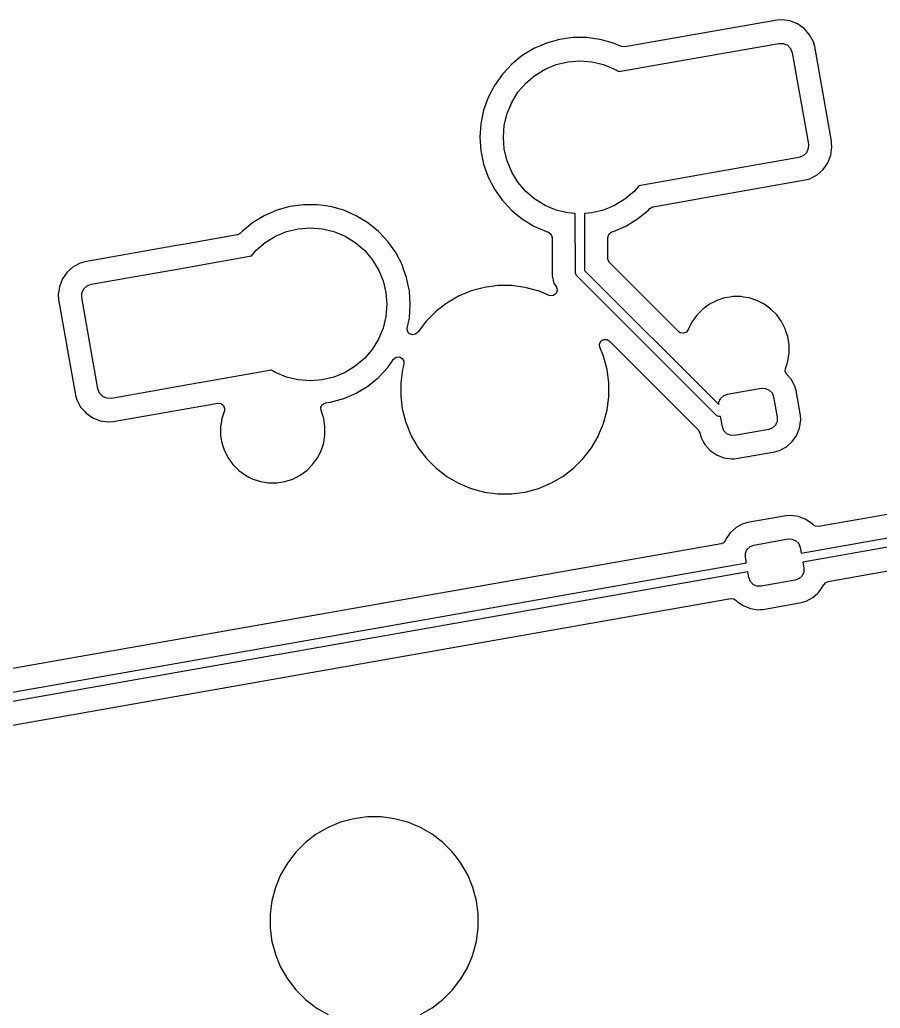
# Model space of a CAD drawing. Header units: millimetres. Extents: x 46 to 4458, y 59 to 1499.
# Drawn here: x 1896 to 1914.55, y 848.25 to 869.56 of the extents above; entities that cross this region are included whole.
import ezdxf

# ---------------------------------------------------------------- set-up
doc = ezdxf.new("R2010")
doc.units = ezdxf.units.MM
doc.layers.add('BLACK', color=7, linetype='Continuous')

msp = doc.modelspace()

# ---------------------------------------------------------------- linework, layer by layer
at = {"layer": 'BLACK', "linetype": 'Continuous'}
for p, q in [((1912.32403, 869.55442), (1910.39271, 869.21387)), ((1912.42707, 869.56193), (1912.32403, 869.55442)), ((1912.47832, 869.55442), (1912.42707, 869.56193)), ((1912.42707, 869.56193), (1912.42707, 869.56193)), ((1912.60067, 869.5365), (1912.47832, 869.55442)), ((1912.76371, 869.47173), (1912.60067, 869.5365)), ((1912.90742, 869.3711), (1912.76371, 869.47173)), ((1913.02406, 869.24003), (1912.90742, 869.3711)), ((1912.90742, 869.3711), (1912.90742, 869.3711)), ((1912.90742, 869.3711), (1912.90742, 869.3711)), ((1907.63469, 869.13783), (1907.35141, 869.05845)), ((1907.6347, 869.13783), (1907.63469, 869.13783)), ((1907.92615, 869.17789), (1907.6347, 869.13783)), ((1908.22035, 869.17789), (1907.92615, 869.17789)), ((1907.92615, 869.17789), (1907.92615, 869.17789)), ((1908.35239, 869.15974), (1908.22035, 869.17789)), ((1908.22035, 869.17789), (1908.22035, 869.17789)), ((1908.51181, 869.13783), (1908.35239, 869.15974)), ((1908.79509, 869.05845), (1908.51181, 869.13783)), ((1908.51181, 869.13783), (1908.51181, 869.13783)), ((1908.51181, 869.13783), (1908.51181, 869.13783)), ((1910.3927, 869.21387), (1909.03861, 868.97511)), ((1910.39271, 869.21387), (1910.3927, 869.21387)), ((1913.10732, 869.08561), (1913.02406, 869.24003)), ((1907.08157, 868.94125), (1906.83021, 868.78839)), ((1907.08158, 868.94125), (1907.08157, 868.94125)), ((1907.35141, 869.05845), (1907.08158, 868.94125)), ((1908.87847, 869.02224), (1908.79509, 869.05845)), ((1908.96774, 868.98347), (1908.87847, 869.02224)), ((1908.96917, 868.98285), (1908.96774, 868.98347)), ((1909.03861, 868.97511), (1908.96917, 868.98285)), ((1910.34283, 868.69686), (1912.36169, 869.05284)), ((1912.36169, 869.05284), (1912.45921, 869.05071)), ((1912.45921, 869.05071), (1912.54849, 869.01142)), ((1912.54849, 869.01142), (1912.61595, 868.94096)), ((1912.61595, 868.94096), (1912.6513, 868.85005)), ((1913.13551, 868.98621), (1913.10732, 869.08561)), ((1913.49567, 866.94365), (1913.13551, 868.98621)), ((1906.83021, 868.78839), (1906.60199, 868.60273)), ((1907.81513, 868.65707), (1908.07325, 868.67739)), ((1908.07325, 868.67739), (1908.33137, 868.65707)), ((1908.90951, 868.44413), (1910.34283, 868.69686)), ((1910.34283, 868.69686), (1910.34283, 868.69686)), ((1912.6513, 868.85005), (1912.9986, 866.88043)), ((1906.60199, 868.60273), (1906.40118, 868.38771)), ((1907.10341, 868.36227), (1907.32417, 868.49755)), ((1907.32417, 868.49755), (1907.56337, 868.59663)), ((1907.56337, 868.59663), (1907.81513, 868.65707)), ((1908.33137, 868.65707), (1908.58313, 868.59663)), ((1908.58313, 868.59663), (1908.82234, 868.49755)), ((1908.82234, 868.49755), (1908.90951, 868.44413)), ((1906.40118, 868.38771), (1906.23153, 868.14737)), ((1906.90653, 868.19411), (1907.10341, 868.36227)), ((1906.23153, 868.14737), (1906.09618, 867.88615)), ((1906.23153, 868.14737), (1906.23153, 868.14737)), ((1906.73837, 867.99723), (1906.90653, 868.19411)), ((1906.09618, 867.88615), (1905.99766, 867.60895)), ((1906.60309, 867.77647), (1906.73837, 867.99723)), ((1905.99766, 867.60893), (1905.9378, 867.3209)), ((1905.99766, 867.60895), (1905.99766, 867.60893)), ((1906.50401, 867.53727), (1906.60309, 867.77647)), ((1906.44357, 867.2855), (1906.50401, 867.53727)), ((1905.9378, 867.3209), (1905.91773, 867.02739)), ((1905.9378, 867.3209), (1905.9378, 867.3209)), ((1906.42325, 867.02739), (1906.44357, 867.2855)), ((1905.91773, 867.02739), (1905.9378, 866.73388)), ((1906.44357, 866.76927), (1906.42325, 867.02739)), ((1906.50401, 866.51751), (1906.44357, 866.76927)), ((1912.99647, 866.78291), (1912.95718, 866.69363)), ((1912.9986, 866.88043), (1912.99647, 866.78291)), ((1913.48226, 866.64145), (1913.50768, 866.81504)), ((1913.50018, 866.91809), (1913.49567, 866.94365)), ((1913.50768, 866.81504), (1913.50018, 866.91809)), ((1905.9378, 866.73388), (1905.9378, 866.73387)), ((1905.9378, 866.73387), (1905.99766, 866.44584)), ((1912.79581, 866.59082), (1910.87543, 866.25221)), ((1912.88672, 866.62617), (1912.79581, 866.59082)), ((1912.95718, 866.69363), (1912.88672, 866.62617)), ((1913.41748, 866.47841), (1913.48226, 866.64145)), ((1905.99766, 866.44584), (1905.99766, 866.44583)), ((1905.99766, 866.44583), (1906.09618, 866.16863)), ((1906.60309, 866.2783), (1906.50401, 866.51751)), ((1913.18579, 866.21806), (1913.31685, 866.33469)), ((1913.31685, 866.33469), (1913.41748, 866.47841)), ((1906.09618, 866.16863), (1906.23153, 865.90741)), ((1906.73837, 866.05754), (1906.60309, 866.2783)), ((1910.87543, 866.2522), (1909.34371, 865.98212)), ((1910.81461, 865.73326), (1912.93197, 866.10661)), ((1910.87543, 866.25221), (1910.87543, 866.2522)), ((1912.93197, 866.10661), (1913.03137, 866.1348)), ((1913.03137, 866.1348), (1913.18579, 866.21806)), ((1906.23153, 865.90741), (1906.23153, 865.9074)), ((1906.23153, 865.9074), (1906.40118, 865.66706)), ((1906.90653, 865.86066), (1906.73837, 866.05754)), ((1909.34371, 865.98212), (1909.23998, 865.86066)), ((1907.10341, 865.69251), (1906.90653, 865.86066)), ((1907.32417, 865.55723), (1907.10341, 865.69251)), ((1909.0431, 865.69251), (1908.82234, 865.55723)), ((1909.23998, 865.86066), (1909.0431, 865.69251)), ((1909.64932, 865.52779), (1910.81461, 865.73326)), ((1910.81461, 865.73326), (1910.81461, 865.73326)), ((1901.82223, 865.53375), (1901.53894, 865.45438)), ((1902.11369, 865.57381), (1901.82223, 865.53375)), ((1901.82223, 865.53375), (1901.82223, 865.53375)), ((1902.40789, 865.57381), (1902.11369, 865.57381)), ((1902.11369, 865.57381), (1902.11369, 865.57381)), ((1902.48147, 865.5637), (1902.40789, 865.57381)), ((1902.40789, 865.57381), (1902.40789, 865.57381)), ((1902.69934, 865.53375), (1902.48147, 865.5637)), ((1902.69935, 865.53375), (1902.69934, 865.53375)), ((1902.69934, 865.53375), (1902.69934, 865.53375)), ((1902.98263, 865.45438), (1902.69935, 865.53375)), ((1906.40118, 865.66706), (1906.45323, 865.61133)), ((1906.45323, 865.61133), (1906.60029, 865.45388)), ((1907.56337, 865.45814), (1907.32417, 865.55723)), ((1908.82234, 865.55723), (1908.58313, 865.45814)), ((1909.54451, 865.45205), (1909.58024, 865.49031)), ((1909.58024, 865.49031), (1909.64038, 865.52587)), ((1909.64038, 865.52587), (1909.64932, 865.52779)), ((1901.26911, 865.33717), (1901.01774, 865.18431)), ((1901.53894, 865.45438), (1901.26911, 865.33717)), ((1901.26911, 865.33717), (1901.26911, 865.33717)), ((1903.25246, 865.33717), (1902.98263, 865.45438)), ((1903.25247, 865.33717), (1903.25246, 865.33717)), ((1903.50383, 865.18431), (1903.25247, 865.33717)), ((1906.60029, 865.45388), (1906.60199, 865.45205)), ((1906.60199, 865.45205), (1906.70164, 865.37098)), ((1906.70164, 865.37098), (1906.8302, 865.26639)), ((1906.8302, 865.26639), (1906.8302, 865.26639)), ((1906.8302, 865.26639), (1906.83021, 865.26639)), ((1906.83021, 865.26639), (1907.08157, 865.11353)), ((1907.81513, 865.3977), (1907.56337, 865.45814)), ((1907.97433, 865.38517), (1907.81513, 865.3977)), ((1907.97517, 864.09794), (1907.97433, 865.38517)), ((1908.33137, 865.3977), (1908.17242, 865.38519)), ((1908.17242, 865.38519), (1908.17323, 864.15553)), ((1908.58313, 865.45814), (1908.33137, 865.3977)), ((1909.076, 865.12026), (1909.3163, 865.26639)), ((1909.3163, 865.26639), (1909.54451, 865.45205)), ((1901.01774, 865.18431), (1900.78953, 864.99865)), ((1901.75091, 864.99255), (1902.00267, 865.053)), ((1902.00267, 865.053), (1902.26079, 865.07331)), ((1902.26079, 865.07331), (1902.51891, 865.053)), ((1902.51891, 865.053), (1902.77067, 864.99255)), ((1903.50384, 865.18431), (1903.50383, 865.18431)), ((1903.53867, 865.15597), (1903.50384, 865.18431)), ((1903.50384, 865.18431), (1903.50384, 865.18431)), ((1903.73204, 864.99865), (1903.53867, 865.15597)), ((1907.08157, 865.11353), (1907.08158, 865.11353)), ((1907.08158, 865.11353), (1907.35141, 864.99632)), ((1908.79509, 864.99632), (1909.06493, 865.11353)), ((1909.06493, 865.11353), (1909.076, 865.12026)), ((1909.06493, 865.11353), (1909.06493, 865.11353)), ((1900.68471, 864.92291), (1899.52096, 864.71771)), ((1900.69365, 864.92483), (1900.68471, 864.92291)), ((1900.7538, 864.96039), (1900.69365, 864.92483)), ((1900.78953, 864.99864), (1900.7538, 864.96039)), ((1900.78953, 864.99865), (1900.78953, 864.99864)), ((1901.29094, 864.75819), (1901.5117, 864.89347)), ((1901.5117, 864.89347), (1901.75091, 864.99255)), ((1902.77067, 864.99255), (1903.00987, 864.89347)), ((1903.00987, 864.89347), (1903.23063, 864.75819)), ((1903.73205, 864.99865), (1903.73204, 864.99865)), ((1903.73205, 864.99864), (1903.73205, 864.99865)), ((1903.85421, 864.86785), (1903.73205, 864.99864)), ((1903.93286, 864.78363), (1903.85421, 864.86785)), ((1907.35141, 864.99632), (1907.3822, 864.98769)), ((1907.3822, 864.98769), (1907.44145, 864.95065)), ((1907.44145, 864.95065), (1907.47126, 864.88746)), ((1907.47126, 864.88746), (1907.47275, 864.86829)), ((1907.47275, 864.86829), (1907.47275, 864.20343)), ((1908.67375, 864.86829), (1908.69344, 864.93533)), ((1908.67375, 864.41686), (1908.67375, 864.86829)), ((1908.69344, 864.93533), (1908.74624, 864.98108)), ((1908.74624, 864.98108), (1908.7643, 864.98769)), ((1908.7643, 864.98769), (1908.79509, 864.99632)), ((1908.79509, 864.99632), (1908.79509, 864.99632)), ((1899.37794, 864.69249), (1897.40208, 864.34409)), ((1899.51943, 864.71744), (1899.37794, 864.69249)), ((1899.52096, 864.71771), (1899.51943, 864.71744)), ((1899.51943, 864.71744), (1899.51943, 864.71744)), ((1899.52096, 864.71771), (1899.52096, 864.71771)), ((1901.09406, 864.59004), (1901.29094, 864.75819)), ((1903.23063, 864.75819), (1903.42751, 864.59004)), ((1904.10251, 864.54329), (1903.93286, 864.78363)), ((1899.43399, 864.19415), (1900.99032, 864.46858)), ((1900.99032, 864.46858), (1901.09406, 864.59004)), ((1903.42751, 864.59004), (1903.59567, 864.39316)), ((1904.23786, 864.28207), (1904.10251, 864.54329)), ((1904.10251, 864.54329), (1904.10251, 864.54329)), ((1904.10251, 864.54329), (1904.10251, 864.54329)), ((1908.67659, 864.3905), (1908.67375, 864.41686)), ((1897.14824, 864.23263), (1897.01719, 864.116)), ((1897.14825, 864.23264), (1897.14824, 864.23263)), ((1897.14824, 864.23263), (1897.14824, 864.23263)), ((1897.30267, 864.3159), (1897.14825, 864.23264)), ((1897.14825, 864.23264), (1897.14825, 864.23264)), ((1897.40208, 864.34409), (1897.30267, 864.3159)), ((1897.30267, 864.3159), (1897.30267, 864.3159)), ((1897.30267, 864.3159), (1897.30267, 864.3159)), ((1897.40208, 864.34409), (1897.40208, 864.34409)), ((1897.53823, 863.85988), (1899.43399, 864.19415)), ((1903.59567, 864.39316), (1903.73095, 864.17239)), ((1904.27185, 864.18644), (1904.23786, 864.28207)), ((1904.33638, 864.00487), (1904.27185, 864.18644)), ((1907.47275, 864.20343), (1907.47275, 864.20341)), ((1907.47275, 864.20341), (1907.47275, 864.03771)), ((1908.71007, 864.32918), (1908.67659, 864.3905)), ((1909.5093, 863.52995), (1908.71007, 864.32918)), ((1896.91655, 863.97228), (1896.85178, 863.80925)), ((1896.91656, 863.97229), (1896.91655, 863.97228)), ((1897.01718, 864.116), (1896.91656, 863.97229)), ((1897.01719, 864.116), (1897.01718, 864.116)), ((1903.73095, 864.17239), (1903.83003, 863.93319)), ((1904.33638, 864.00485), (1904.33638, 864.00487)), ((1904.37863, 863.80155), (1904.33638, 864.00485)), ((1907.47275, 864.03771), (1907.47275, 864.03771)), ((1907.47275, 864.03771), (1907.51367, 863.88498)), ((1907.97517, 864.09725), (1907.97517, 864.09794)), ((1907.9901, 864.06121), (1907.97517, 864.09725)), ((1908.00254, 864.04605), (1907.9901, 864.06121)), ((1911.02786, 861.02345), (1908.00254, 864.04605)), ((1908.17323, 864.15553), (1911.06735, 861.26401)), ((1896.85178, 863.80925), (1896.83709, 863.70893)), ((1897.33757, 863.66779), (1897.37686, 863.75707)), ((1897.37686, 863.75707), (1897.44732, 863.82452)), ((1897.44732, 863.82452), (1897.53823, 863.85988)), ((1903.83003, 863.93319), (1903.89047, 863.68143)), ((1904.39624, 863.71682), (1904.37863, 863.80155)), ((1906.01518, 863.7895), (1905.73098, 863.71335)), ((1906.30686, 863.8279), (1906.01518, 863.7895)), ((1906.30687, 863.8279), (1906.30686, 863.8279)), ((1906.30686, 863.8279), (1906.30686, 863.8279)), ((1906.60108, 863.8279), (1906.30687, 863.8279)), ((1906.60109, 863.8279), (1906.60108, 863.8279)), ((1906.60108, 863.8279), (1906.60108, 863.8279)), ((1906.89277, 863.7895), (1906.60109, 863.8279)), ((1907.164, 863.71682), (1906.89277, 863.7895)), ((1906.89277, 863.7895), (1906.89277, 863.7895)), ((1906.89277, 863.7895), (1906.89277, 863.7895)), ((1907.51367, 863.88498), (1907.5282, 863.85982)), ((1907.5282, 863.85982), (1907.5282, 863.85981)), ((1907.5282, 863.85981), (1907.52821, 863.85981)), ((1907.52821, 863.85981), (1907.53161, 863.85392)), ((1907.53161, 863.85392), (1907.5671, 863.79245)), ((1907.5671, 863.79245), (1907.58357, 863.72454)), ((1896.82796, 863.64658), (1896.82636, 863.63565)), ((1896.82636, 863.63565), (1896.83386, 863.53261)), ((1896.83709, 863.70893), (1896.82796, 863.64658)), ((1897.33544, 863.57026), (1897.33757, 863.66779)), ((1897.68274, 861.60065), (1897.33544, 863.57026)), ((1903.89047, 863.68143), (1903.91079, 863.42331)), ((1904.41631, 863.42331), (1904.39624, 863.71682)), ((1905.45916, 863.60076), (1905.20438, 863.45366)), ((1905.45918, 863.60076), (1905.45916, 863.60076)), ((1905.73098, 863.71335), (1905.45918, 863.60076)), ((1907.17697, 863.71335), (1907.164, 863.71682)), ((1907.41226, 863.61589), (1907.17697, 863.71335)), ((1907.43624, 863.60869), (1907.41226, 863.61589)), ((1907.50579, 863.61533), (1907.43624, 863.60869)), ((1907.56072, 863.65852), (1907.50579, 863.61533)), ((1907.58357, 863.72454), (1907.56072, 863.65852)), ((1911.19324, 863.56342), (1911.02476, 863.50867)), ((1911.31208, 863.58224), (1911.19324, 863.56342)), ((1911.36822, 863.59113), (1911.31208, 863.58224)), ((1911.54537, 863.59113), (1911.36822, 863.59113)), ((1911.60152, 863.58224), (1911.54537, 863.59113)), ((1911.72035, 863.56342), (1911.60152, 863.58224)), ((1911.88883, 863.50867), (1911.72035, 863.56342)), ((1896.83386, 863.53261), (1897.19853, 861.4645)), ((1903.91079, 863.42331), (1903.89047, 863.16519)), ((1904.3963, 863.13077), (1904.41631, 863.42331)), ((1905.20437, 863.45365), (1904.97096, 863.27455)), ((1905.20438, 863.45366), (1905.20437, 863.45365)), ((1910.20392, 862.83533), (1909.5093, 863.52995)), ((1910.80871, 863.38596), (1910.72358, 863.32411)), ((1910.8669, 863.42824), (1910.80871, 863.38596)), ((1911.02475, 863.50867), (1910.8669, 863.42824)), ((1911.02476, 863.50867), (1911.02475, 863.50867)), ((1911.88884, 863.50867), (1911.88883, 863.50867)), ((1912.04669, 863.42824), (1911.88884, 863.50867)), ((1912.19001, 863.32411), (1912.04669, 863.42824)), ((1903.89047, 863.16519), (1903.83003, 862.91343)), ((1904.3514, 862.91405), (1904.39624, 863.1298)), ((1904.39624, 863.1298), (1904.3963, 863.13077)), ((1904.97096, 863.27454), (1904.76293, 863.06651)), ((1904.97096, 863.27455), (1904.97096, 863.27454)), ((1910.55839, 863.14389), (1910.49418, 863.05552)), ((1910.59831, 863.19884), (1910.55839, 863.14389)), ((1910.72358, 863.32411), (1910.59831, 863.19885)), ((1910.59831, 863.19885), (1910.59831, 863.19885)), ((1910.59831, 863.19885), (1910.59831, 863.19884)), ((1910.72358, 863.32411), (1910.72358, 863.32411)), ((1910.72358, 863.32411), (1910.72358, 863.32411)), ((1912.31528, 863.19884), (1912.19001, 863.32411)), ((1912.41941, 863.05552), (1912.31528, 863.19884)), ((1903.83003, 862.91343), (1903.73095, 862.67423)), ((1904.35563, 862.84827), (1904.3514, 862.91405)), ((1904.76292, 863.06651), (1904.58382, 862.8331)), ((1904.76293, 863.06651), (1904.76292, 863.06651)), ((1910.49418, 863.05552), (1910.41375, 862.89767)), ((1912.44982, 862.99584), (1912.41941, 863.05552)), ((1912.49984, 862.89767), (1912.44982, 862.99584)), ((1904.39615, 862.79136), (1904.35563, 862.84827)), ((1904.46102, 862.76539), (1904.39615, 862.79136)), ((1904.52963, 862.77861), (1904.46102, 862.76539)), ((1904.58019, 862.82682), (1904.52963, 862.77861)), ((1904.58381, 862.83308), (1904.58019, 862.82682)), ((1904.58382, 862.8331), (1904.58381, 862.83308)), ((1910.23689, 862.81173), (1910.20392, 862.83533)), ((1910.30574, 862.79982), (1910.23689, 862.81173)), ((1910.3701, 862.82701), (1910.30574, 862.79982)), ((1910.40953, 862.88469), (1910.3701, 862.82701)), ((1910.41375, 862.89767), (1910.40953, 862.88469)), ((1912.52246, 862.82804), (1912.49984, 862.89767)), ((1912.49984, 862.89767), (1912.49984, 862.89767)), ((1912.55458, 862.72919), (1912.52246, 862.82804)), ((1912.5823, 862.55421), (1912.55458, 862.72919)), ((1903.73095, 862.67423), (1903.59567, 862.45346)), ((1908.49638, 862.56902), (1908.52766, 862.6315)), ((1908.50385, 862.49955), (1908.49638, 862.56902)), ((1908.58382, 862.30648), (1908.50385, 862.49955)), ((1908.52766, 862.6315), (1908.58775, 862.66715)), ((1908.58775, 862.66715), (1908.65757, 862.66466)), ((1908.65757, 862.66466), (1908.70609, 862.63468)), ((1908.70609, 862.63468), (1910.62512, 860.71566)), ((1912.5823, 862.37705), (1912.5823, 862.55421)), ((1903.59567, 862.45346), (1903.42751, 862.25658)), ((1904.05726, 862.23924), (1904.112, 862.28265)), ((1904.112, 862.28265), (1904.18153, 862.28958)), ((1904.18153, 862.28958), (1904.24376, 862.25782)), ((1908.65997, 862.0223), (1908.58382, 862.30648)), ((1912.55458, 862.20208), (1912.5823, 862.37705)), ((1903.23063, 862.08843), (1903.00987, 861.95315)), ((1903.42751, 862.25658), (1903.23063, 862.08843)), ((1903.73205, 861.84797), (1903.93285, 862.06298)), ((1903.93285, 862.06298), (1904.05726, 862.23924)), ((1904.24376, 862.25782), (1904.27895, 862.19746)), ((1904.27834, 862.13563), (1904.24797, 862.0223)), ((1904.27895, 862.19746), (1904.27834, 862.13563)), ((1912.50261, 862.04212), (1912.52332, 862.10588)), ((1912.52332, 862.10588), (1912.55458, 862.20208)), ((1901.42453, 862.00657), (1899.99121, 861.75384)), ((1901.5117, 861.95315), (1901.42453, 862.00657)), ((1901.75091, 861.85407), (1901.5117, 861.95315)), ((1902.00267, 861.79362), (1901.75091, 861.85407)), ((1902.77067, 861.85407), (1902.51891, 861.79362)), ((1903.00987, 861.95315), (1902.77067, 861.85407)), ((1903.50384, 861.66231), (1903.73205, 861.84797)), ((1904.24797, 862.0223), (1904.20957, 861.73061)), ((1904.24797, 862.0223), (1904.24797, 862.0223)), ((1908.69837, 861.7306), (1908.65997, 862.0223)), ((1912.49805, 861.98453), (1912.50261, 862.04212)), ((1912.52791, 861.92137), (1912.49805, 861.98453)), ((1912.625, 861.81226), (1912.52791, 861.92137)), ((1899.86811, 861.73213), (1897.97235, 861.39786)), ((1899.86971, 861.73241), (1899.86811, 861.73213)), ((1899.99121, 861.75384), (1899.86971, 861.73241)), ((1899.99121, 861.75384), (1899.99121, 861.75384)), ((1902.26079, 861.77331), (1902.00267, 861.79362)), ((1902.51891, 861.79362), (1902.26079, 861.77331)), ((1903.25247, 861.50945), (1903.50384, 861.66231)), ((1904.20957, 861.73061), (1904.20957, 861.7306)), ((1904.20957, 861.7306), (1904.20957, 861.4364)), ((1908.69837, 861.43639), (1908.69837, 861.7306)), ((1912.70549, 861.66298), (1912.625, 861.81226)), ((1912.73274, 861.56689), (1912.70549, 861.66298)), ((1897.19853, 861.4645), (1897.19853, 861.46449)), ((1897.19853, 861.46449), (1897.22672, 861.36509)), ((1897.71809, 861.50974), (1897.68274, 861.60065)), ((1897.78555, 861.43927), (1897.71809, 861.50974)), ((1897.87483, 861.39999), (1897.78555, 861.43927)), ((1902.98263, 861.39224), (1903.25247, 861.50945)), ((1904.20957, 861.4364), (1904.20957, 861.43638)), ((1904.20957, 861.43638), (1904.24431, 861.17255)), ((1908.65997, 861.1447), (1908.69837, 861.43639)), ((1911.10375, 861.39211), (1911.16716, 861.45282)), ((1911.16716, 861.45282), (1911.24899, 861.48464)), ((1911.24899, 861.48464), (1911.98759, 861.61488)), ((1911.98759, 861.61488), (1912.07536, 861.61296)), ((1912.07536, 861.61296), (1912.15572, 861.57761)), ((1912.15572, 861.57761), (1912.21643, 861.51419)), ((1912.21643, 861.51419), (1912.24824, 861.43237)), ((1912.24824, 861.43237), (1912.32639, 860.9892)), ((1912.82768, 861.0285), (1912.73274, 861.56689)), ((1929.87696, 861.57117), (1913.21402, 858.63304)), ((1897.22672, 861.36509), (1897.22672, 861.36509)), ((1897.22672, 861.36509), (1897.22672, 861.36509)), ((1897.22672, 861.36509), (1897.30998, 861.21066)), ((1897.30998, 861.21066), (1897.40437, 861.1046)), ((1897.97235, 861.39786), (1897.87483, 861.39999)), ((1898.01002, 860.89628), (1899.90254, 861.22998)), ((1899.90254, 861.22998), (1899.90256, 861.22999)), ((1899.90256, 861.22999), (1899.90787, 861.23092)), ((1899.90787, 861.23092), (1900.26888, 861.29458)), ((1899.90787, 861.23092), (1899.90787, 861.23092)), ((1900.26888, 861.29458), (1900.33832, 861.28684)), ((1900.33832, 861.28684), (1900.39255, 861.24278)), ((1900.39255, 861.24278), (1900.41435, 861.1764)), ((1902.49095, 861.20707), (1902.52703, 861.2669)), ((1902.49295, 861.13723), (1902.49095, 861.20707)), ((1902.52703, 861.2669), (1902.58974, 861.29773)), ((1902.58974, 861.29773), (1902.59398, 861.29839)), ((1902.59398, 861.29839), (1902.69934, 861.31287)), ((1902.69934, 861.31287), (1902.98263, 861.39224)), ((1911.06735, 861.26401), (1911.06839, 861.31176)), ((1911.06839, 861.31176), (1911.10375, 861.39211)), ((1897.40437, 861.1046), (1897.42662, 861.0796)), ((1897.42662, 861.0796), (1897.57033, 860.97897)), ((1900.40835, 861.13415), (1900.35336, 860.96492)), ((1900.41435, 861.1764), (1900.40835, 861.13415)), ((1902.49419, 861.13341), (1902.49295, 861.13723)), ((1902.54894, 860.96492), (1902.49419, 861.13341)), ((1902.49419, 861.13341), (1902.49419, 861.13341)), ((1904.24431, 861.17255), (1904.24797, 861.1447)), ((1904.24797, 861.1447), (1904.31932, 860.87842)), ((1908.58382, 860.86051), (1908.65997, 861.1447)), ((1911.06391, 861.00852), (1911.02786, 861.02345)), ((1911.08342, 861.0066), (1911.06391, 861.00852)), ((1911.1048, 861.00666), (1911.08342, 861.0066)), ((1911.14462, 860.78083), (1911.1048, 861.00666)), ((1912.32639, 860.9892), (1912.32447, 860.90143)), ((1912.83493, 860.92889), (1912.82768, 861.0285)), ((1912.8431, 858.05879), (1930.42181, 861.159)), ((1897.57033, 860.97897), (1897.73337, 860.9142)), ((1897.73337, 860.9142), (1897.73337, 860.9142)), ((1897.73337, 860.9142), (1897.73338, 860.9142)), ((1897.73338, 860.9142), (1897.90697, 860.88877)), ((1897.90697, 860.88877), (1898.01002, 860.89628)), ((1900.3291, 860.81174), (1900.32565, 860.78994)), ((1900.32565, 860.78994), (1900.32565, 860.61279)), ((1900.35336, 860.96492), (1900.3291, 860.81174)), ((1902.57665, 860.78994), (1902.54894, 860.96492)), ((1902.57665, 860.61279), (1902.57665, 860.78994)), ((1904.31932, 860.87842), (1904.32412, 860.8605)), ((1904.32412, 860.8605), (1904.43671, 860.5887)), ((1908.47735, 860.60347), (1908.56132, 860.80619)), ((1908.56132, 860.80619), (1908.58382, 860.86051)), ((1911.17644, 860.699), (1911.14462, 860.78083)), ((1912.28911, 860.82108), (1912.2257, 860.76037)), ((1912.32447, 860.90143), (1912.28911, 860.82108)), ((1912.81035, 860.76108), (1912.83493, 860.92889)), ((1930.45621, 860.96393), (1912.87749, 857.86372)), ((1900.32565, 860.61279), (1900.33527, 860.55205)), ((1902.54894, 860.43781), (1902.57665, 860.61279)), ((1904.43671, 860.5887), (1904.43671, 860.58869)), ((1904.43671, 860.58869), (1904.58381, 860.33391)), ((1908.32413, 860.3339), (1908.47123, 860.58869)), ((1908.47123, 860.58869), (1908.47735, 860.60347)), ((1910.62512, 860.71566), (1910.6586, 860.65434)), ((1910.6586, 860.65434), (1910.65955, 860.64953)), ((1910.65955, 860.64953), (1910.65985, 860.6478)), ((1910.65985, 860.6478), (1910.66012, 860.6463)), ((1910.66012, 860.6463), (1910.66012, 860.6463)), ((1910.66012, 860.6463), (1910.68736, 860.55022)), ((1911.23714, 860.63559), (1911.17644, 860.699)), ((1911.3175, 860.60023), (1911.23714, 860.63559)), ((1911.40527, 860.59831), (1911.3175, 860.60023)), ((1912.14388, 860.72855), (1911.40527, 860.59831)), ((1912.2257, 860.76037), (1912.14388, 860.72855)), ((1912.65046, 860.46454), (1912.74774, 860.60347)), ((1912.74774, 860.60348), (1912.77956, 860.68357)), ((1912.74774, 860.60347), (1912.74774, 860.60348)), ((1912.74774, 860.60347), (1912.74774, 860.60347)), ((1912.77956, 860.68357), (1912.81035, 860.76108)), ((1900.33527, 860.55205), (1900.35336, 860.43781)), ((1900.35336, 860.43781), (1900.40811, 860.26933)), ((1902.49419, 860.26932), (1902.54894, 860.43781)), ((1910.68736, 860.55022), (1910.68737, 860.55022)), ((1910.68737, 860.55022), (1910.68737, 860.55021)), ((1910.68737, 860.55021), (1910.74677, 860.44005)), ((1910.74677, 860.44005), (1910.76786, 860.40093)), ((1910.76786, 860.40093), (1910.8806, 860.27424)), ((1912.37449, 860.2713), (1912.52377, 860.35179)), ((1912.52377, 860.35179), (1912.65046, 860.46454)), ((1913.42257, 857.45029), (1930.08551, 860.38842)), ((1900.40811, 860.26933), (1900.40811, 860.26932)), ((1900.40811, 860.26932), (1900.46628, 860.15516)), ((1900.46628, 860.15516), (1900.48854, 860.11147)), ((1902.41376, 860.11147), (1902.49419, 860.26932)), ((1904.58381, 860.33391), (1904.58382, 860.33389)), ((1904.58382, 860.33389), (1904.76292, 860.10049)), ((1908.14502, 860.10049), (1908.32413, 860.3339)), ((1910.8806, 860.27424), (1910.88061, 860.27424)), ((1910.88061, 860.27424), (1911.01953, 860.17696)), ((1911.01953, 860.17696), (1911.01953, 860.17696)), ((1911.01953, 860.17696), (1911.17715, 860.11435)), ((1911.44457, 860.09702), (1912.2784, 860.24405)), ((1912.2784, 860.24405), (1912.37449, 860.2713)), ((1900.48854, 860.11147), (1900.59267, 859.96815)), ((1900.59267, 859.96815), (1900.71794, 859.84288)), ((1902.18436, 859.84288), (1902.30963, 859.96815)), ((1902.30963, 859.96815), (1902.41376, 860.11147)), ((1904.76292, 860.10049), (1904.76293, 860.10048)), ((1904.76293, 860.10048), (1904.97096, 859.89245)), ((1907.93698, 859.89245), (1908.14502, 860.10049)), ((1911.17715, 860.11435), (1911.34495, 860.08977)), ((1911.34495, 860.08977), (1911.38877, 860.09296)), ((1911.34495, 860.08977), (1911.34495, 860.08977)), ((1911.34495, 860.08977), (1911.34495, 860.08977)), ((1911.38877, 860.09296), (1911.44457, 860.09702)), ((1900.71794, 859.84288), (1900.86126, 859.73875)), ((1900.86126, 859.73875), (1900.93868, 859.6993)), ((1901.88319, 859.65832), (1902.04104, 859.73875)), ((1902.04104, 859.73875), (1902.18436, 859.84288)), ((1904.97096, 859.89245), (1904.97096, 859.89245)), ((1904.97096, 859.89245), (1905.06678, 859.81892)), ((1905.06678, 859.81892), (1905.20438, 859.71334)), ((1905.20438, 859.71334), (1905.20438, 859.71334)), ((1905.20438, 859.71334), (1905.45916, 859.56624)), ((1907.44878, 859.56624), (1907.70357, 859.71334)), ((1907.70357, 859.71334), (1907.93698, 859.89245)), ((1900.93868, 859.6993), (1901.01911, 859.65832)), ((1901.01911, 859.65832), (1901.01911, 859.65832)), ((1901.01911, 859.65832), (1901.09951, 859.6322)), ((1901.09951, 859.6322), (1901.18759, 859.60358)), ((1901.18759, 859.60358), (1901.36257, 859.57586)), ((1901.36257, 859.57586), (1901.36257, 859.57586)), ((1901.36257, 859.57586), (1901.53973, 859.57586)), ((1901.53973, 859.57586), (1901.7147, 859.60358)), ((1901.53973, 859.57586), (1901.53973, 859.57586)), ((1901.7147, 859.60358), (1901.88319, 859.65832)), ((1905.45916, 859.56624), (1905.45918, 859.56623)), ((1905.45918, 859.56623), (1905.73098, 859.45365)), ((1907.17696, 859.45365), (1907.33478, 859.51902)), ((1907.33478, 859.51902), (1907.44877, 859.56623)), ((1907.44877, 859.56623), (1907.44878, 859.56624)), ((1907.44877, 859.56623), (1907.44877, 859.56623)), ((1905.73098, 859.45365), (1905.73098, 859.45365)), ((1905.73098, 859.45365), (1905.73099, 859.45365)), ((1905.73099, 859.45365), (1906.01517, 859.3775)), ((1906.01517, 859.3775), (1906.30687, 859.3391)), ((1906.30687, 859.3391), (1906.30687, 859.3391)), ((1906.30687, 859.3391), (1906.60107, 859.3391)), ((1906.60107, 859.3391), (1906.60108, 859.3391)), ((1906.60108, 859.3391), (1906.89277, 859.3775)), ((1906.89277, 859.3775), (1907.17696, 859.45365)), ((1912.52132, 858.8663), (1911.68751, 858.71928)), ((1912.52134, 858.86631), (1912.52132, 858.8663)), ((1912.62094, 858.87356), (1912.52134, 858.86631)), ((1912.78875, 858.84898), (1912.62094, 858.87356)), ((1911.5746, 858.68296), (1911.44213, 858.61153)), ((1911.59141, 858.69203), (1911.5746, 858.68296)), ((1911.59142, 858.69203), (1911.59141, 858.69203)), ((1911.59141, 858.69203), (1911.59141, 858.69203)), ((1911.59141, 858.69203), (1911.59141, 858.69203)), ((1911.6875, 858.71928), (1911.59142, 858.69203)), ((1911.68751, 858.71928), (1911.6875, 858.71928)), ((1912.94637, 858.78636), (1912.78875, 858.84898)), ((1912.78875, 858.84898), (1912.78875, 858.84898)), ((1913.08109, 858.69203), (1912.94637, 858.78636)), ((1912.94637, 858.78636), (1912.94637, 858.78636)), ((1913.08529, 858.68909), (1913.08109, 858.69203)), ((1913.09985, 858.67273), (1913.08529, 858.68909)), ((1913.08529, 858.68909), (1913.08529, 858.68909)), ((1913.14458, 858.64079), (1913.09985, 858.67273)), ((1911.31544, 858.49879), (1911.21816, 858.35986)), ((1911.44213, 858.61153), (1911.31544, 858.49879)), ((1911.31544, 858.49879), (1911.31544, 858.49879)), ((1913.21402, 858.63304), (1913.14458, 858.64079)), ((1911.11637, 858.26317), (1894.45343, 855.32505)), ((1911.16703, 858.28447), (1911.11637, 858.26317)), ((1911.21007, 858.33951), (1911.16703, 858.28447)), ((1911.21816, 858.35986), (1911.21007, 858.33951)), ((1911.21816, 858.35986), (1911.21816, 858.35986)), ((1911.7402, 858.20296), (1911.82202, 858.23478)), ((1911.82202, 858.23478), (1912.56063, 858.36501)), ((1912.56063, 858.36501), (1912.6484, 858.3631)), ((1912.6484, 858.3631), (1912.72876, 858.32774)), ((1912.72876, 858.32774), (1912.78946, 858.26432)), ((1912.78946, 858.26432), (1912.82128, 858.1825)), ((1911.63951, 857.97412), (1911.64143, 858.06189)), ((1911.64143, 858.06189), (1911.67679, 858.14225)), ((1911.67679, 858.14225), (1911.7402, 858.20296)), ((1912.82128, 858.1825), (1912.8431, 858.05879)), ((1894.08262, 854.75016), (1911.66133, 857.85037)), ((1911.66133, 857.85037), (1911.63951, 857.97412)), ((1912.87749, 857.86372), (1912.89942, 857.73934)), ((1911.69573, 857.6553), (1894.11701, 854.55509)), ((1911.71765, 857.53096), (1911.69573, 857.6553)), ((1912.89751, 857.65157), (1912.86215, 857.57121)), ((1912.89942, 857.73934), (1912.89751, 857.65157)), ((1911.74947, 857.44914), (1911.71765, 857.53096)), ((1911.81018, 857.38572), (1911.74947, 857.44914)), ((1911.89054, 857.35036), (1911.81018, 857.38572)), ((1912.71691, 857.47869), (1911.97831, 857.34845)), ((1912.79873, 857.5105), (1912.71691, 857.47869)), ((1912.86215, 857.57121), (1912.79873, 857.5105)), ((1913.32078, 857.3536), (1913.32886, 857.37396)), ((1913.32886, 857.37396), (1913.3719, 857.42899)), ((1913.3719, 857.42899), (1913.42257, 857.45029)), ((1911.97831, 857.34845), (1911.89054, 857.35036)), ((1913.09681, 857.10193), (1913.19942, 857.19325)), ((1913.19942, 857.19325), (1913.2235, 857.21467)), ((1913.2235, 857.21467), (1913.32078, 857.3536)), ((1913.2235, 857.21467), (1913.2235, 857.21467)), ((1913.2235, 857.21467), (1913.2235, 857.21467)), ((1901.58404, 855.36284), (1911.32492, 857.08042)), ((1911.32492, 857.08042), (1911.39436, 857.07267)), ((1911.39436, 857.07267), (1911.43908, 857.04074)), ((1911.43908, 857.04074), (1911.45364, 857.02437)), ((1911.45364, 857.02437), (1911.4734, 857.01054)), ((1911.4734, 857.01054), (1911.59257, 856.9271)), ((1912.01761, 856.84716), (1912.85143, 856.99418)), ((1912.85143, 856.99418), (1912.94753, 857.02143)), ((1912.94753, 857.02143), (1913.09681, 857.10193)), ((1911.59257, 856.9271), (1911.59257, 856.9271)), ((1911.59257, 856.9271), (1911.75018, 856.86448)), ((1911.75018, 856.86448), (1911.91799, 856.8399)), ((1911.91799, 856.8399), (1911.96181, 856.84309)), ((1911.91799, 856.8399), (1911.91799, 856.8399)), ((1911.91799, 856.8399), (1911.91799, 856.8399)), ((1911.96181, 856.84309), (1912.01761, 856.84716)), ((1894.66198, 854.14229), (1901.58404, 855.36284)), ((1902.91536, 852.25535), (1902.64356, 852.14277)), ((1903.19956, 852.3315), (1902.91536, 852.25535)), ((1903.49124, 852.3699), (1903.19956, 852.3315)), ((1903.49125, 852.3699), (1903.49124, 852.3699)), ((1903.78546, 852.3699), (1903.49125, 852.3699)), ((1903.49125, 852.3699), (1903.49125, 852.3699)), ((1903.78547, 852.3699), (1903.78546, 852.3699)), ((1904.07715, 852.3315), (1903.78547, 852.3699)), ((1903.78547, 852.3699), (1903.78547, 852.3699)), ((1904.07716, 852.3315), (1904.07715, 852.3315)), ((1904.35307, 852.25757), (1904.07716, 852.3315)), ((1904.07716, 852.3315), (1904.07716, 852.3315)), ((1904.36135, 852.25535), (1904.35307, 852.25757)), ((1904.63315, 852.14277), (1904.36135, 852.25535)), ((1902.64355, 852.14276), (1902.38877, 851.99566)), ((1902.64356, 852.14277), (1902.64355, 852.14276)), ((1904.63317, 852.14276), (1904.63315, 852.14277)), ((1904.88795, 851.99566), (1904.63317, 852.14276)), ((1902.38875, 851.99565), (1902.15535, 851.81655)), ((1902.38877, 851.99566), (1902.38875, 851.99565)), ((1904.88795, 851.99565), (1904.88795, 851.99566)), ((1904.88795, 851.99566), (1904.88795, 851.99566)), ((1904.88796, 851.99565), (1904.88795, 851.99565)), ((1905.12137, 851.81655), (1904.88796, 851.99565)), ((1904.88796, 851.99565), (1904.88796, 851.99565)), ((1901.94731, 851.60851), (1901.76821, 851.37511)), ((1902.15534, 851.81655), (1901.94731, 851.60852)), ((1901.94731, 851.60852), (1901.94731, 851.60851)), ((1902.15535, 851.81655), (1902.15534, 851.81655)), ((1905.3294, 851.60852), (1905.12137, 851.81655)), ((1905.12137, 851.81655), (1905.12137, 851.81655)), ((1905.32941, 851.60851), (1905.3294, 851.60852)), ((1905.40922, 851.5045), (1905.32941, 851.60851)), ((1905.50851, 851.3751), (1905.40922, 851.5045)), ((1901.7682, 851.37509), (1901.6211, 851.12031)), ((1901.76821, 851.37511), (1901.7682, 851.37509)), ((1905.50852, 851.37509), (1905.50851, 851.3751)), ((1905.65561, 851.12031), (1905.50852, 851.37509)), ((1901.62109, 851.12029), (1901.50851, 850.84849)), ((1901.6211, 851.12031), (1901.62109, 851.12029)), ((1905.65562, 851.12029), (1905.65561, 851.12031)), ((1905.7682, 850.84849), (1905.65562, 851.12029)), ((1901.50851, 850.84849), (1901.43236, 850.5643)), ((1905.76821, 850.84849), (1905.7682, 850.84849)), ((1905.84436, 850.5643), (1905.76821, 850.84849)), ((1901.43236, 850.5643), (1901.39396, 850.27262)), ((1905.88276, 850.27261), (1905.84436, 850.5643)), ((1901.39396, 850.27262), (1901.39396, 850.2726)), ((1901.39396, 850.2726), (1901.39396, 849.9784)), ((1905.88276, 849.97839), (1905.88276, 850.27261)), ((1901.39396, 849.9784), (1901.39396, 849.97838)), ((1901.39396, 849.97838), (1901.4257, 849.7373)), ((1905.84436, 849.6867), (1905.88276, 849.97839)), ((1901.4257, 849.7373), (1901.43236, 849.6867)), ((1901.43236, 849.6867), (1901.5071, 849.40777)), ((1905.76821, 849.40251), (1905.84436, 849.6867)), ((1901.5071, 849.40777), (1901.50851, 849.40251)), ((1901.50851, 849.40251), (1901.62109, 849.13071)), ((1905.65802, 849.13648), (1905.75759, 849.37687)), ((1905.75759, 849.37687), (1905.76821, 849.40251)), ((1901.62109, 849.13071), (1901.6211, 849.13069)), ((1901.6211, 849.13069), (1901.7682, 848.87591)), ((1905.50851, 848.8759), (1905.65562, 849.1307)), ((1905.65562, 849.1307), (1905.65802, 849.13648)), ((1901.7682, 848.87591), (1901.76821, 848.87589)), ((1901.76821, 848.87589), (1901.94731, 848.64249)), ((1905.32941, 848.64249), (1905.50851, 848.8759)), ((1901.94731, 848.64249), (1901.94731, 848.64248)), ((1901.94731, 848.64248), (1902.15534, 848.43445)), ((1905.12137, 848.43445), (1905.32941, 848.64249)), ((1902.15534, 848.43445), (1902.15535, 848.43445)), ((1902.15535, 848.43445), (1902.31226, 848.31405)), ((1904.88795, 848.25534), (1905.12137, 848.43445)), ((1902.31226, 848.31405), (1902.38876, 848.25534)), ((1902.38876, 848.25534), (1902.38877, 848.25534)), ((1902.38877, 848.25534), (1902.64355, 848.10824)), ((1904.63316, 848.10824), (1904.88795, 848.25534))]:
    msp.add_line(p, q, dxfattribs=at)

doc.saveas('drawing.dxf')
